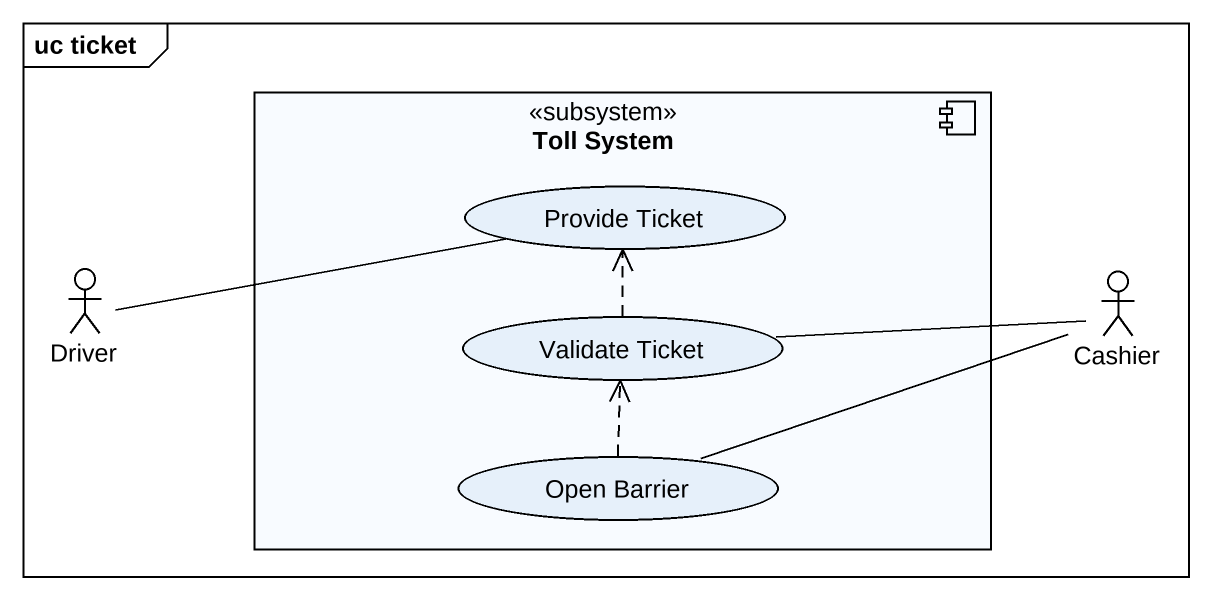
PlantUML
@startuml
mainframe uc ticket
component "Toll System" as Toll_System <<subsystem>> {
  usecase "Provide Ticket" as Provide_Ticket
  usecase "Validate Ticket" as Validate_Ticket
  usecase "Open Barrier" as Open_Barrier
}
actor Driver
actor Cashier
Driver -right- Provide_Ticket
Cashier -left- Validate_Ticket
Cashier -left- Open_Barrier
Validate_Ticket .up.> Provide_Ticket
Open_Barrier .up.> Validate_Ticket
@enduml
